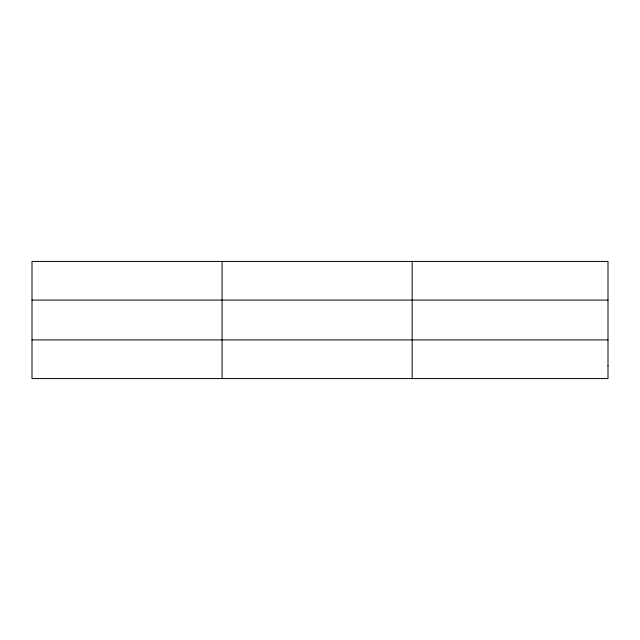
<?xml version="1.0" encoding="UTF-8"?>
<svg xmlns="http://www.w3.org/2000/svg" width="640" height="640" viewBox="0 0 640 640"><rect width="100%" height="100%" fill="white"/><g stroke="black" fill="none" stroke-linecap="round" stroke-linejoin="round"><path stroke-width="0.96" d="M222.08 261.432L222.08 378.568M412.16 261.432L412.16 378.568M32 300.088L608 300.088M32 339.912L608 339.912M608 365.68L608 378.568L32 378.568L32 261.432L608 261.432L608 365.68"/></g></svg>
